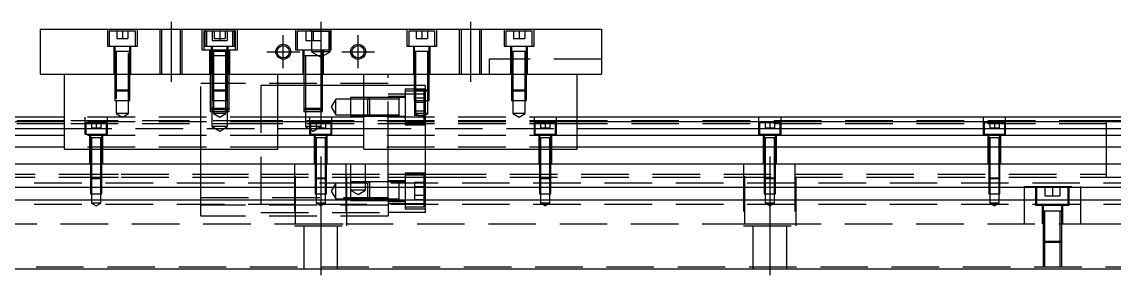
# Model space of a CAD drawing. Extents: x -14 to 729, y -279 to 102.
# Drawn here: x 180.1 to 472, y -235.3 to -167.3 of the extents above; entities that cross this region are included whole.
import ezdxf

# ---------------------------------------------------------------- set-up
doc = ezdxf.new("R2010")
doc.units = 0
doc.linetypes.add('CENTER', pattern=[50.8, 31.75, -6.35, 6.35, -6.35])
doc.linetypes.add('DASHED', pattern=[19.05, 12.7, -6.35])
doc.layers.get('0').update_dxf_attribs({"linetype": 'CONTINUOUS'})
doc.layers.add('CENTER', color=1, linetype='CENTER')

msp = doc.modelspace()

# ---------------------------------------------------------------- linework, layer by layer
at = {"color": 7, "linetype": 'CONTINUOUS'}
for p, q in [((185, -169.26), (335, -169.26)), ((185, -169.26), (185, -181.26)), ((335, -169.26), (335, -181.26)), ((231, -176.36), (230.499994, -176.36)), ((231.35, -176.36), (231, -176.36)), ((235, -176.36), (234.65, -176.36)), ((235.500006, -176.36), (235, -176.36)), ((185, -181.26), (335, -181.26)), ((191.5, -201.26), (191.5, -181.26)), ((248.5, -201.26), (248.5, -181.26)), ((271.5, -201.26), (271.5, -181.26)), ((328.5, -201.26), (328.5, -181.26)), ((281, -192.510006), (281, -192.11)), ((191.5, -192.76), (0, -192.76)), ((191.5, -194.012272), (0, -194.012272)), ((271.5, -192.76), (248.5, -192.76)), ((271.5, -194.012272), (248.5, -194.012272)), ((520, -192.76), (328.5, -192.76)), ((520, -194.012272), (328.5, -194.012272)), ((0, -195.78668), (191.5, -195.78668)), ((191.5, -197.683076), (0, -197.683076)), ((248.5, -195.78668), (271.5, -195.78668)), ((271.5, -197.683076), (248.5, -197.683076)), ((328.5, -195.78668), (520, -195.78668)), ((520, -197.683076), (328.5, -197.683076)), ((191.5, -200.737372), (0, -200.737372)), ((191.5, -201.26), (248.5, -201.26)), ((271.5, -200.737372), (248.5, -200.737372)), ((271.5, -201.26), (328.5, -201.26)), ((520, -200.737372), (328.5, -200.737372)), ((0, -205.26), (520, -205.26)), ((520, -211.56), (0, -211.56)), ((520, -214.96), (0, -214.96)), ((281, -214.96), (281, -214.61)), ((281, -215.010006), (281, -214.96)), ((0, -233.26), (520, -233.26))]:
    msp.add_line(p, q, dxfattribs=at)
at = {"color": 3, "linetype": 'DASHED'}
for p, q in [((203, -169.26), (203, -173.76)), ((211, -173.76), (211, -169.26)), ((217.000006, -169.26), (217.000006, -181.26)), ((217.5, -169.26), (217.5, -181.26)), ((222.5, -181.26), (222.5, -169.26)), ((222.999994, -181.26), (222.999994, -169.26)), ((228.25, -169.26), (228.25, -174.76)), ((229, -169.26), (229, -173.76)), ((237, -173.76), (237, -169.26)), ((237.75, -174.76), (237.75, -169.26)), ((253.25, -169.26), (253.25, -174.76)), ((257.5, -169.76), (257, -169.26)), ((262.5, -169.76), (263, -169.26)), ((262.75, -174.76), (262.75, -169.26)), ((283, -169.26), (283, -173.76)), ((291, -173.76), (291, -169.26)), ((297.000006, -169.26), (297.000006, -181.26)), ((297.5, -169.26), (297.5, -181.26)), ((302.5, -181.26), (302.5, -169.26)), ((302.999994, -181.26), (302.999994, -169.26)), ((309, -169.26), (309, -173.76)), ((317, -173.76), (317, -169.26)), ((210.5, -169.76), (203.5, -169.76)), ((203.5, -169.76), (203.5, -173.76)), ((205.5, -169.76), (205.5, -171.76)), ((205.5, -171.76), (207, -171.76)), ((207, -169.76), (207, -171.76)), ((207, -171.76), (208.5, -171.76)), ((208.5, -169.76), (208.5, -171.76)), ((210.5, -173.76), (210.5, -169.76)), ((229.5, -169.76), (228.75, -169.76)), ((228.75, -169.76), (228.75, -174.76)), ((236.5, -169.76), (229.5, -169.76)), ((229.5, -169.76), (229.5, -173.76)), ((231, -169.76), (231, -172.26)), ((231.5, -169.76), (231.5, -171.76)), ((231.5, -171.76), (233, -171.76)), ((233, -169.76), (233, -171.76)), ((233, -171.76), (234.5, -171.76)), ((233, -171.76), (233, -172.26)), ((234.5, -169.76), (234.5, -171.76)), ((235, -169.76), (235, -172.26)), ((237.25, -169.76), (236.5, -169.76)), ((236.5, -173.76), (236.5, -169.76)), ((237.25, -174.76), (237.25, -169.76)), ((262.25, -169.76), (253.75, -169.76)), ((253.75, -169.76), (253.75, -174.76)), ((256, -169.76), (256, -172.26)), ((257.5, -169.76), (257.5, -175.26)), ((257.5, -169.76), (262.5, -169.76)), ((258, -169.76), (258, -172.26)), ((260, -169.76), (260, -172.26)), ((262.25, -174.76), (262.25, -169.76)), ((262.5, -175.26), (262.5, -169.76)), ((290.5, -169.76), (283.5, -169.76)), ((283.5, -169.76), (283.5, -173.76)), ((285.5, -169.76), (285.5, -171.76)), ((285.5, -171.76), (287, -171.76)), ((287, -169.76), (287, -171.76)), ((287, -171.76), (288.5, -171.76)), ((288.5, -169.76), (288.5, -171.76)), ((290.5, -173.76), (290.5, -169.76)), ((316.5, -169.76), (309.5, -169.76)), ((309.5, -169.76), (309.5, -173.76)), ((311.5, -169.76), (311.5, -171.76)), ((311.5, -171.76), (313, -171.76)), ((313, -169.76), (313, -171.76)), ((313, -171.76), (314.5, -171.76)), ((314.5, -169.76), (314.5, -171.76)), ((316.5, -173.76), (316.5, -169.76)), ((203, -173.76), (211, -173.76)), ((204.75, -173.76), (204.75, -181.26)), ((205, -173.76), (205, -175.16)), ((209, -175.16), (209, -173.76)), ((209.25, -181.26), (209.25, -173.76)), ((228.25, -174.76), (237.75, -174.76)), ((229, -173.76), (237, -173.76)), ((230.25, -174.76), (230.25, -181.26)), ((230.5, -174.76), (230.5, -176.36)), ((230.75, -173.76), (230.75, -181.26)), ((231, -172.26), (233, -172.26)), ((231, -173.76), (231, -175.16)), ((233, -172.26), (235, -172.26)), ((235, -175.16), (235, -173.76)), ((235.25, -181.26), (235.25, -173.76)), ((235.5, -176.36), (235.5, -174.76)), ((235.75, -181.26), (235.75, -174.76)), ((253.25, -174.76), (262.75, -174.76)), ((255.25, -174.76), (255.25, -181.26)), ((255.5, -174.76), (255.5, -176.36)), ((256, -172.26), (258, -172.26)), ((258, -172.26), (260, -172.26)), ((260.5, -176.36), (260.5, -174.76)), ((260.75, -181.26), (260.75, -174.76)), ((283, -173.76), (291, -173.76)), ((284.75, -173.76), (284.75, -181.26)), ((285, -173.76), (285, -175.16)), ((289, -175.16), (289, -173.76)), ((289.25, -181.26), (289.25, -173.76)), ((309, -173.76), (317, -173.76)), ((310.75, -173.76), (310.75, -181.26)), ((311, -173.76), (311, -175.16)), ((315, -175.16), (315, -173.76)), ((315.25, -181.26), (315.25, -173.76)), ((205, -175.155), (205, -175.16)), ((205, -175.16), (205.216462, -175.16)), ((205.216708, -175.16), (205, -175.16)), ((205, -175.16), (205, -181.26)), ((205, -175.16), (205, -175.165)), ((208.783332, -175.16), (205.216708, -175.16)), ((205.35, -175.16), (205.35, -188.26)), ((208.65, -188.26), (208.65, -175.16)), ((209, -175.16), (208.783332, -175.16)), ((208.783538, -175.16), (209, -175.16)), ((209, -175.16), (209, -175.155)), ((209, -181.26), (209, -175.16)), ((209, -175.165), (209, -175.16)), ((230.5, -176.355), (230.5, -176.36)), ((230.757468, -176.36), (230.5, -176.36)), ((230.5, -176.36), (230.5, -181.26)), ((230.5, -176.36), (230.5, -176.365)), ((230.999654, -176.36), (230.757468, -176.36)), ((230.9, -176.36), (230.9, -181.26)), ((231.349616, -176.36), (230.999654, -176.36)), ((231, -175.155), (231, -175.16)), ((231, -175.16), (231.216462, -175.16)), ((231.216708, -175.16), (231, -175.16)), ((231, -175.16), (231, -175.165)), ((231, -175.16), (231, -181.26)), ((234.783332, -175.16), (231.216708, -175.16)), ((234.650424, -176.36), (231.349616, -176.36)), ((231.35, -175.16), (231.35, -181.26)), ((234.65, -181.26), (234.65, -175.16)), ((235.000386, -176.36), (234.650424, -176.36)), ((235, -175.16), (234.783332, -175.16)), ((234.783538, -175.16), (235, -175.16)), ((235, -175.16), (235, -175.155)), ((235, -175.165), (235, -175.16)), ((235, -181.26), (235, -175.16)), ((235.242552, -176.36), (235.000386, -176.36)), ((235.1, -181.26), (235.1, -176.36)), ((235.5, -176.36), (235.242552, -176.36)), ((235.5, -176.36), (235.5, -176.355)), ((235.5, -181.26), (235.5, -176.36)), ((235.5, -176.365), (235.5, -176.36)), ((255.5, -176.355), (255.5, -176.36)), ((255.757468, -176.36), (255.5, -176.36)), ((255.5, -176.36), (255.5, -181.26)), ((255.5, -176.36), (255.5, -176.365)), ((260.242552, -176.36), (255.757468, -176.36)), ((255.9, -176.36), (255.9, -181.26)), ((262.5, -175.26), (257.5, -175.26)), ((257.5, -175.26), (260, -176.703376)), ((260, -176.703376), (262.5, -175.26)), ((260.1, -181.26), (260.1, -176.36)), ((260.5, -176.36), (260.242552, -176.36)), ((260.5, -176.36), (260.5, -176.355)), ((260.5, -181.26), (260.5, -176.36)), ((260.5, -176.365), (260.5, -176.36)), ((285, -175.155), (285, -175.16)), ((285, -175.16), (285.216462, -175.16)), ((285.216708, -175.16), (285, -175.16)), ((285, -175.16), (285, -181.26)), ((285, -175.16), (285, -175.165)), ((288.783332, -175.16), (285.216708, -175.16)), ((285.35, -175.16), (285.35, -181.26)), ((288.65, -181.26), (288.65, -175.16)), ((289, -175.16), (288.783332, -175.16)), ((288.783538, -175.16), (289, -175.16)), ((289, -175.16), (289, -175.155)), ((289, -181.26), (289, -175.16)), ((289, -175.165), (289, -175.16)), ((315, -177.26), (305, -177.26)), ((305, -177.26), (305, -181.26)), ((311, -175.155), (311, -175.16)), ((311, -175.16), (311.216462, -175.16)), ((311.216708, -175.16), (311, -175.16)), ((311, -175.16), (311, -181.26)), ((311, -175.16), (311, -175.165)), ((314.783332, -175.16), (311.216708, -175.16)), ((311.35, -175.16), (311.35, -181.26)), ((314.65, -181.26), (314.65, -175.16)), ((315, -175.16), (314.783332, -175.16)), ((314.783538, -175.16), (315, -175.16)), ((315, -175.16), (315, -175.155)), ((315, -181.26), (315, -175.16)), ((315, -175.165), (315, -175.16)), ((335, -177.26), (315, -177.26)), ((205, -181.26), (205, -185.41)), ((205.000006, -181.26), (205.000006, -185.410006)), ((208.999994, -185.410006), (208.999994, -181.26)), ((209, -185.41), (209, -181.26)), ((228, -197.26), (228, -181.26)), ((278, -183.76), (228, -183.76)), ((230.5, -181.26), (230.5, -190.36)), ((230.500006, -181.26), (230.500002, -190.36)), ((230.9, -181.26), (230.9, -190.76)), ((231, -181.26), (231, -185.41)), ((231.000006, -181.26), (231.000002, -185.41)), ((231.35, -181.26), (231.35, -185.76)), ((234.65, -185.76), (234.65, -181.26)), ((234.999998, -185.41), (234.999994, -181.26)), ((235, -185.41), (235, -181.26)), ((235.1, -190.76), (235.1, -181.26)), ((235.499998, -190.36), (235.499994, -181.26)), ((235.5, -190.36), (235.5, -181.26)), ((255.5, -181.26), (255.5, -190.36)), ((255.500006, -181.26), (255.500002, -190.36)), ((255.9, -181.26), (255.9, -190.76)), ((260.1, -190.76), (260.1, -181.26)), ((260.499998, -190.36), (260.499994, -181.26)), ((260.5, -190.36), (260.5, -181.26)), ((278, -201.26), (278, -181.26)), ((285, -181.26), (285, -185.41)), ((285.000006, -181.26), (285.000002, -185.41)), ((285.35, -181.26), (285.35, -185.76)), ((288.65, -185.76), (288.65, -181.26)), ((288.999998, -185.41), (288.999994, -181.26)), ((289, -185.41), (289, -181.26)), ((311, -181.26), (311, -185.41)), ((311.000006, -181.26), (311.000002, -185.41)), ((311.35, -181.26), (311.35, -185.76)), ((314.65, -185.76), (314.65, -181.26)), ((314.999998, -185.41), (314.999994, -181.26)), ((315, -185.41), (315, -181.26)), ((205, -185.41), (209, -185.41)), ((205, -185.41), (205.35, -185.76)), ((205.000006, -185.410006), (205.000006, -188.26)), ((208.65, -185.76), (205.35, -185.76)), ((208.65, -185.76), (209, -185.41)), ((208.999994, -188.26), (208.999994, -185.410006)), ((231, -185.41), (235, -185.41)), ((231, -185.41), (231.35, -185.76)), ((231.000002, -185.41), (231.000006, -188.26)), ((234.65, -185.76), (231.35, -185.76)), ((231.35, -185.76), (231.35, -188.26)), ((234.65, -185.76), (235, -185.41)), ((234.65, -188.26), (234.65, -185.76)), ((234.999994, -188.26), (234.999998, -185.41)), ((244, -184.26), (244, -218.26)), ((248.5, -184.26), (244, -184.26)), ((255.5, -184.26), (248.5, -184.26)), ((255.9, -184.26), (255.5, -184.26)), ((260.1, -184.26), (255.9, -184.26)), ((260.5, -184.26), (260.1, -184.26)), ((271.5, -184.26), (260.5, -184.26)), ((278, -184.26), (271.5, -184.26)), ((285, -184.26), (278, -184.26)), ((285.000006, -186.563062), (278, -186.563062)), ((282.6, -185.26), (282.6, -194.76)), ((288, -185.26), (282.6, -185.26)), ((285.000006, -185.76), (282.6, -185.76)), ((285.35, -184.26), (285, -184.26)), ((285, -185.41), (289, -185.41)), ((285, -185.41), (285.35, -185.76)), ((285.000002, -185.41), (285.000006, -188.26)), ((285.35, -185.76), (285.000006, -185.76)), ((288, -186.563062), (285.000006, -186.563062)), ((288, -184.26), (285.35, -184.26)), ((288.65, -185.76), (285.35, -185.76)), ((285.35, -185.76), (285.35, -188.26)), ((287.6, -194.26), (287.6, -185.76)), ((288, -185.76), (288, -184.26)), ((288, -186.563062), (288, -185.76)), ((288, -197.26), (288, -186.563062)), ((288.65, -185.76), (289, -185.41)), ((288.65, -188.26), (288.65, -185.76)), ((288.999994, -188.26), (288.999998, -185.41)), ((311, -185.41), (315, -185.41)), ((311, -185.41), (311.35, -185.76)), ((311.000002, -185.41), (311.000006, -188.26)), ((314.65, -185.76), (311.35, -185.76)), ((311.35, -185.76), (311.35, -188.26)), ((314.65, -185.76), (315, -185.41)), ((314.65, -188.26), (314.65, -185.76)), ((314.999994, -188.26), (314.999998, -185.41)), ((205.000006, -188.26), (208.999994, -188.26)), ((205.35, -188.26), (205.35, -191.76)), ((208.65, -191.76), (208.65, -188.26)), ((231.000006, -188.26), (234.999994, -188.26)), ((231.35, -188.26), (231.35, -191.76)), ((234.65, -191.76), (234.65, -188.26)), ((264, -187.91), (262.787564, -190.01)), ((264, -192.11), (264, -187.91)), ((268, -187.91), (264, -187.91)), ((268, -187.510006), (268, -192.509994)), ((271.5, -187.510006), (268, -187.510006)), ((272.6, -187.91), (268, -187.91)), ((272.999994, -187.510006), (271.5, -187.510006)), ((273, -187.51), (272.6, -187.91)), ((272.6, -192.11), (272.6, -187.91)), ((278, -187.91), (272.6, -187.91)), ((278, -187.510006), (272.999994, -187.510006)), ((273, -187.51), (273, -192.51)), ((278, -187.51), (273, -187.51)), ((282.6, -187.26), (278, -187.26)), ((281.005, -187.51), (278, -187.51)), ((281, -187.91), (278, -187.91)), ((282.6, -187.51), (280.995, -187.51)), ((281, -187.51), (281, -187.767448)), ((281, -187.767468), (281, -187.51)), ((281, -187.51), (281, -187.767448)), ((281, -187.767468), (281, -187.51)), ((281, -189.859954), (281, -187.767468)), ((285.000006, -188.26), (288.999994, -188.26)), ((285.1, -187.700598), (285.1, -188.8553)), ((287.6, -187.700598), (285.1, -187.700598)), ((285.1, -188.8553), (285.1, -191.1647)), ((287.6, -188.8553), (285.1, -188.8553)), ((285.35, -188.26), (285.35, -191.76)), ((288.65, -191.76), (288.65, -188.26)), ((311.000006, -188.26), (314.999994, -188.26)), ((311.35, -188.26), (311.35, -191.76)), ((314.65, -191.76), (314.65, -188.26)), ((208.65, -191.76), (205.35, -191.76)), ((205.35, -191.76), (207, -192.712628)), ((207, -192.712628), (208.65, -191.76)), ((230.5, -190.36), (235.5, -190.36)), ((230.5, -190.36), (230.9, -190.76)), ((230.500002, -190.36), (230.500006, -191.26)), ((230.500006, -191.26), (235.499994, -191.26)), ((235.1, -190.76), (230.9, -190.76)), ((230.9, -190.76), (230.9, -191.26)), ((230.9, -191.26), (230.9, -195.26)), ((234.65, -191.76), (231.35, -191.76)), ((231.35, -191.76), (233, -192.712628)), ((233, -192.712628), (234.65, -191.76)), ((235.1, -190.76), (235.5, -190.36)), ((235.1, -191.26), (235.1, -190.76)), ((235.1, -195.26), (235.1, -191.26)), ((235.499994, -191.26), (235.499998, -190.36)), ((255.5, -190.36), (260.5, -190.36)), ((255.5, -190.36), (255.9, -190.76)), ((255.500002, -190.36), (255.500006, -191.26)), ((255.500006, -191.26), (260.499994, -191.26)), ((260.1, -190.76), (255.9, -190.76)), ((255.9, -190.76), (255.9, -191.26)), ((255.9, -191.26), (255.9, -195.26)), ((260.1, -190.76), (260.5, -190.36)), ((260.1, -191.26), (260.1, -190.76)), ((260.1, -195.26), (260.1, -191.26)), ((260.499994, -191.26), (260.499998, -190.36)), ((262.787564, -190.01), (264, -192.11)), ((264, -192.11), (268, -192.11)), ((268, -192.11), (272.6, -192.11)), ((268, -192.509994), (273, -192.509994)), ((272.6, -192.11), (273, -192.51)), ((272.6, -192.11), (278, -192.11)), ((273, -192.509994), (278, -192.509994)), ((273, -192.51), (278, -192.509998)), ((278, -192.11), (281, -192.11)), ((278, -192.509998), (281.005, -192.51)), ((280.995, -192.51), (282.6, -192.51)), ((281, -192.252552), (281, -189.859954)), ((281, -192.51), (281, -192.252552)), ((287.6, -191.1647), (285.1, -191.1647)), ((285.1, -191.1647), (285.1, -192.319402)), ((287.6, -192.319402), (285.1, -192.319402)), ((288.65, -191.76), (285.35, -191.76)), ((285.35, -191.76), (287, -192.712628)), ((287, -192.712628), (288.65, -191.76)), ((314.65, -191.76), (311.35, -191.76)), ((311.35, -191.76), (313, -192.712628)), ((313, -192.712628), (314.65, -191.76)), ((191.5, -193.76), (40.5, -193.76)), ((191.5, -194.51), (40.5, -194.51)), ((248.5, -192.76), (191.5, -192.76)), ((244, -193.76), (191.5, -193.76)), ((248.5, -194.012272), (191.5, -194.012272)), ((244, -194.51), (191.5, -194.51)), ((197, -192.76), (197, -197.26)), ((202.75, -194.26), (197.25, -194.26)), ((197.25, -194.26), (197.25, -197.26)), ((198.75, -194.26), (198.75, -195.56)), ((200, -194.26), (200, -195.56)), ((201.25, -194.26), (201.25, -195.56)), ((202.75, -197.26), (202.75, -194.26)), ((203, -197.26), (203, -192.76)), ((235.1, -195.26), (230.9, -195.26)), ((230.9, -195.26), (233, -196.472436)), ((233, -196.472436), (235.1, -195.26)), ((288, -193.76), (244, -193.76)), ((288, -194.51), (244, -194.51)), ((260.1, -195.26), (255.9, -195.26)), ((255.9, -195.26), (258, -196.472436)), ((257, -192.76), (257, -197.26)), ((262.75, -194.26), (257.25, -194.26)), ((257.25, -194.26), (257.25, -197.26)), ((258, -196.472436), (260.1, -195.26)), ((258.75, -194.26), (258.75, -195.56)), ((260, -194.26), (260, -195.56)), ((261.25, -194.26), (261.25, -195.56)), ((262.75, -197.26), (262.75, -194.26)), ((263, -197.26), (263, -192.76)), ((328.5, -192.76), (271.5, -192.76)), ((328.5, -194.012272), (271.5, -194.012272)), ((282.6, -194.26), (287.6, -194.26)), ((282.6, -194.76), (288, -194.76)), ((328.5, -193.76), (288, -193.76)), ((328.5, -194.51), (288, -194.51)), ((317, -192.76), (317, -197.26)), ((322.75, -194.26), (317.25, -194.26)), ((317.25, -194.26), (317.25, -197.26)), ((318.75, -194.26), (318.75, -195.56)), ((320, -194.26), (320, -195.56)), ((321.25, -194.26), (321.25, -195.56)), ((322.75, -197.26), (322.75, -194.26)), ((323, -197.26), (323, -192.76)), ((470, -193.76), (328.5, -193.76)), ((470, -194.51), (328.5, -194.51)), ((377, -192.76), (377, -197.26)), ((382.75, -194.26), (377.25, -194.26)), ((377.25, -194.26), (377.25, -197.26)), ((378.75, -194.26), (378.75, -195.56)), ((380, -194.26), (380, -195.56)), ((381.25, -194.26), (381.25, -195.56)), ((382.75, -197.26), (382.75, -194.26)), ((383, -197.26), (383, -192.76)), ((437, -192.76), (437, -197.26)), ((442.75, -194.26), (437.25, -194.26)), ((437.25, -194.26), (437.25, -197.26)), ((438.75, -194.26), (438.75, -195.56)), ((440, -194.26), (440, -195.56)), ((441.25, -194.26), (441.25, -195.56)), ((442.75, -197.26), (442.75, -194.26)), ((443, -197.26), (443, -192.76)), ((470, -193.76), (469.995, -193.76)), ((470, -193.760668), (470, -193.76)), ((475, -193.76), (470, -193.76)), ((470.005, -193.76), (470, -193.76)), ((470, -194.308872), (470, -193.760668)), ((470, -201.05995), (470, -194.308872)), ((191.5, -195.78668), (248.5, -195.78668)), ((248.5, -197.683076), (191.5, -197.683076)), ((197, -197.26), (203, -197.26)), ((198.25, -197.26), (198.25, -205.26)), ((199.998804, -198.26), (198.499994, -198.26)), ((201.500006, -198.26), (198.499994, -198.26)), ((198.5, -197.26), (198.5, -198.26)), ((198.5, -198.255), (198.5, -198.26)), ((198.624678, -198.26), (198.5, -198.26)), ((198.5, -198.26), (198.5, -198.265)), ((198.5, -198.26), (198.5, -205.26)), ((199.998804, -198.26), (198.624678, -198.26)), ((198.75, -195.56), (200, -195.56)), ((198.75, -198.26), (198.75, -205.26)), ((201.500006, -198.26), (199.998804, -198.26)), ((201.37533, -198.26), (199.998804, -198.26)), ((200, -195.56), (201.25, -195.56)), ((201.25, -205.26), (201.25, -198.26)), ((201.5, -198.26), (201.37533, -198.26)), ((201.5, -198.26), (201.5, -197.26)), ((201.5, -198.26), (201.5, -198.255)), ((201.5, -198.265), (201.5, -198.26)), ((201.5, -205.26), (201.5, -198.26)), ((201.75, -205.26), (201.75, -197.26)), ((228, -201.26), (228, -197.26)), ((257, -197.26), (263, -197.26)), ((258.25, -197.26), (258.25, -205.26)), ((259.998804, -198.26), (258.499994, -198.26)), ((261.500006, -198.26), (258.499994, -198.26)), ((258.5, -197.26), (258.5, -198.26)), ((258.5, -198.255), (258.5, -198.26)), ((258.624678, -198.26), (258.5, -198.26)), ((258.5, -198.26), (258.5, -198.265)), ((258.5, -198.26), (258.5, -205.26)), ((259.998804, -198.26), (258.624678, -198.26)), ((258.75, -195.56), (260, -195.56)), ((258.75, -198.26), (258.75, -205.26)), ((261.500006, -198.26), (259.998804, -198.26)), ((261.37533, -198.26), (259.998804, -198.26)), ((260, -195.56), (261.25, -195.56)), ((261.25, -205.26), (261.25, -198.26)), ((261.5, -198.26), (261.37533, -198.26)), ((261.5, -198.26), (261.5, -197.26)), ((261.5, -198.26), (261.5, -198.255)), ((261.5, -198.265), (261.5, -198.26)), ((261.5, -205.26), (261.5, -198.26)), ((261.75, -205.26), (261.75, -197.26)), ((271.5, -195.78668), (328.5, -195.78668)), ((328.5, -197.683076), (271.5, -197.683076)), ((288, -201.26), (288, -197.26)), ((317, -197.26), (323, -197.26)), ((318.25, -197.26), (318.25, -205.26)), ((319.998804, -198.26), (318.499994, -198.26)), ((321.500006, -198.26), (318.499994, -198.26)), ((318.5, -197.26), (318.5, -198.26)), ((318.5, -198.255), (318.5, -198.26)), ((318.624678, -198.26), (318.5, -198.26)), ((318.5, -198.26), (318.5, -198.265)), ((318.5, -198.26), (318.5, -205.26)), ((319.998804, -198.26), (318.624678, -198.26)), ((318.75, -195.56), (320, -195.56)), ((318.75, -198.26), (318.75, -205.26)), ((321.500006, -198.26), (319.998804, -198.26)), ((321.37533, -198.26), (319.998804, -198.26)), ((320, -195.56), (321.25, -195.56)), ((321.25, -205.26), (321.25, -198.26)), ((321.5, -198.26), (321.37533, -198.26)), ((321.5, -198.26), (321.5, -197.26)), ((321.5, -198.26), (321.5, -198.255)), ((321.5, -198.265), (321.5, -198.26)), ((321.5, -205.26), (321.5, -198.26)), ((321.75, -205.26), (321.75, -197.26)), ((377, -197.26), (383, -197.26)), ((378.25, -197.26), (378.25, -205.26)), ((379.998804, -198.26), (378.499994, -198.26)), ((381.500006, -198.26), (378.499994, -198.26)), ((378.5, -197.26), (378.5, -198.26)), ((378.5, -198.255), (378.5, -198.26)), ((378.624678, -198.26), (378.5, -198.26)), ((378.5, -198.26), (378.5, -198.265)), ((378.5, -198.26), (378.5, -205.26)), ((379.998804, -198.26), (378.624678, -198.26)), ((378.75, -195.56), (380, -195.56)), ((378.75, -198.26), (378.75, -205.26)), ((381.500006, -198.26), (379.998804, -198.26)), ((381.37533, -198.26), (379.998804, -198.26)), ((380, -195.56), (381.25, -195.56)), ((381.25, -205.26), (381.25, -198.26)), ((381.5, -198.26), (381.37533, -198.26)), ((381.5, -198.26), (381.5, -197.26)), ((381.5, -198.26), (381.5, -198.255)), ((381.5, -198.265), (381.5, -198.26)), ((381.5, -205.26), (381.5, -198.26)), ((381.75, -205.26), (381.75, -197.26)), ((437, -197.26), (443, -197.26)), ((438.25, -197.26), (438.25, -205.26)), ((439.998804, -198.26), (438.499994, -198.26)), ((441.500006, -198.26), (438.499994, -198.26)), ((438.5, -197.26), (438.5, -198.26)), ((438.5, -198.255), (438.5, -198.26)), ((438.624678, -198.26), (438.5, -198.26)), ((438.5, -198.26), (438.5, -198.265)), ((438.5, -198.26), (438.5, -205.26)), ((439.998804, -198.26), (438.624678, -198.26)), ((438.75, -195.56), (440, -195.56)), ((438.75, -198.26), (438.75, -205.26)), ((441.500006, -198.26), (439.998804, -198.26)), ((441.37533, -198.26), (439.998804, -198.26)), ((440, -195.56), (441.25, -195.56)), ((441.25, -205.26), (441.25, -198.26)), ((441.5, -198.26), (441.37533, -198.26)), ((441.5, -198.26), (441.5, -197.26)), ((441.5, -198.26), (441.5, -198.255)), ((441.5, -198.265), (441.5, -198.26)), ((441.5, -205.26), (441.5, -198.26)), ((441.75, -205.26), (441.75, -197.26)), ((248.5, -200.737372), (191.5, -200.737372)), ((228, -205.26), (228, -201.26)), ((328.5, -200.737372), (271.5, -200.737372)), ((278, -205.26), (278, -201.26)), ((288, -205.26), (288, -201.26)), ((470, -201.460038), (470, -201.05995)), ((470, -205.26023), (470, -201.460038)), ((198.5, -205.26), (198.5, -209.01)), ((198.500006, -205.26), (198.500002, -209.01)), ((198.75, -205.26), (198.75, -209.26)), ((201.25, -209.26), (201.25, -205.26)), ((201.499998, -209.01), (201.499994, -205.26)), ((201.5, -209.01), (201.5, -205.26)), ((228, -211.56), (228, -205.26)), ((253, -205.26), (253, -221.76)), ((253.291796, -221.26), (253.291796, -205.26)), ((258.5, -205.26), (258.5, -209.01)), ((258.500006, -205.26), (258.500002, -209.01)), ((258.75, -205.26), (258.75, -209.26)), ((261.25, -209.26), (261.25, -205.26)), ((261.499998, -209.01), (261.499994, -205.26)), ((261.5, -209.01), (261.5, -205.26)), ((266.708204, -205.26), (266.708204, -221.26)), ((267, -221.76), (267, -205.26)), ((268, -205.26), (268, -212.26)), ((272, -212.26), (272, -205.26)), ((278, -211.56), (278, -205.26)), ((288, -211.56), (288, -205.26)), ((318.5, -205.26), (318.5, -209.01)), ((318.500006, -205.26), (318.500002, -209.01)), ((318.75, -205.26), (318.75, -209.26)), ((321.25, -209.26), (321.25, -205.26)), ((321.499998, -209.01), (321.499994, -205.26)), ((321.5, -209.01), (321.5, -205.26)), ((373, -205.26), (373, -221.76)), ((373.291796, -221.26), (373.291796, -205.26)), ((378.5, -205.26), (378.5, -209.01)), ((378.500006, -205.26), (378.500002, -209.01)), ((378.75, -205.26), (378.75, -209.26)), ((381.25, -209.26), (381.25, -205.26)), ((381.499998, -209.01), (381.499994, -205.26)), ((381.5, -209.01), (381.5, -205.26)), ((386.708204, -205.26), (386.708204, -221.26)), ((387, -221.76), (387, -205.26)), ((438.5, -205.26), (438.5, -209.01)), ((438.500006, -205.26), (438.500002, -209.01)), ((438.75, -205.26), (438.75, -209.26)), ((441.25, -209.26), (441.25, -205.26)), ((441.499998, -209.01), (441.499994, -205.26)), ((441.5, -209.01), (441.5, -205.26)), ((470, -208.211128), (470, -205.26023)), ((56.708204, -208.01), (193.291796, -208.01)), ((56.708204, -208.76), (193.291796, -208.76)), ((193.291796, -208.01), (206.708204, -208.01)), ((193.291796, -208.76), (206.708204, -208.76)), ((198.5, -209.01), (201.5, -209.01)), ((198.5, -209.01), (198.75, -209.26)), ((198.500002, -209.01), (198.500006, -211.56)), ((201.25, -209.26), (198.75, -209.26)), ((198.75, -209.26), (198.75, -213.26)), ((201.25, -209.26), (201.5, -209.01)), ((201.25, -213.26), (201.25, -209.26)), ((201.499994, -211.56), (201.499998, -209.01)), ((206.708204, -208.01), (228, -208.01)), ((206.708204, -208.76), (228, -208.76)), ((228, -208.01), (244, -208.01)), ((228, -208.76), (244, -208.76)), ((244, -208.01), (278, -208.01)), ((244, -208.759994), (278, -208.759994)), ((244, -208.76), (278, -208.76)), ((258.5, -209.01), (261.5, -209.01)), ((258.5, -209.01), (258.75, -209.26)), ((258.500002, -209.01), (258.500006, -211.56)), ((261.25, -209.26), (258.75, -209.26)), ((258.75, -209.26), (258.75, -213.26)), ((261.25, -209.26), (261.5, -209.01)), ((261.25, -213.26), (261.25, -209.26)), ((261.499994, -211.56), (261.499998, -209.01)), ((268, -210.010006), (268, -215.009994)), ((273, -210.010006), (268, -210.010006)), ((273, -210.01), (272.6, -210.41)), ((273, -210.01), (273, -215.01)), ((278, -210.01), (273, -210.01)), ((278, -210.010006), (273, -210.010006)), ((278, -208.01), (288, -208.01)), ((278, -208.759994), (282.6, -208.759994)), ((278, -208.76), (282.6, -208.76)), ((282.6, -209.76), (278, -209.76)), ((281.005, -210.01), (278, -210.01)), ((282.6, -210.01), (280.995, -210.01)), ((281, -210.01), (281, -210.267448)), ((281, -210.267468), (281, -210.01)), ((281, -210.01), (281, -210.267448)), ((281, -210.267468), (281, -210.01)), ((282.6, -207.76), (282.6, -217.26)), ((288, -207.76), (282.6, -207.76)), ((287.6, -208.26), (282.6, -208.26)), ((282.6, -208.759994), (287.6, -208.759994)), ((282.6, -208.76), (287.6, -208.76)), ((287.6, -211.56), (287.6, -208.26)), ((287.6, -208.759994), (288, -208.759994)), ((287.6, -208.76), (288, -208.76)), ((288, -208.01), (288.5, -208.01)), ((288, -208.76), (288.5, -208.76)), ((288.5, -208.01), (288.75, -208.01)), ((288.5, -208.76), (288.75, -208.76)), ((288.75, -208.01), (291.25, -208.01)), ((288.75, -208.76), (291.25, -208.76)), ((291.25, -208.01), (291.5, -208.01)), ((291.25, -208.76), (291.5, -208.76)), ((291.5, -208.01), (463.291796, -208.01)), ((291.5, -208.76), (463.291796, -208.76)), ((318.5, -209.01), (321.5, -209.01)), ((318.5, -209.01), (318.75, -209.26)), ((318.500002, -209.01), (318.500006, -211.56)), ((321.25, -209.26), (318.75, -209.26)), ((318.75, -209.26), (318.75, -213.26)), ((321.25, -209.26), (321.5, -209.01)), ((321.25, -213.26), (321.25, -209.26)), ((321.499994, -211.56), (321.499998, -209.01)), ((378.5, -209.01), (381.5, -209.01)), ((378.5, -209.01), (378.75, -209.26)), ((378.500002, -209.01), (378.500006, -211.56)), ((381.25, -209.26), (378.75, -209.26)), ((378.75, -209.26), (378.75, -213.26)), ((381.25, -209.26), (381.5, -209.01)), ((381.25, -213.26), (381.25, -209.26)), ((381.499994, -211.56), (381.499998, -209.01)), ((438.5, -209.01), (441.5, -209.01)), ((438.5, -209.01), (438.75, -209.26)), ((438.500002, -209.01), (438.500006, -211.56)), ((441.25, -209.26), (438.75, -209.26)), ((438.75, -209.26), (438.75, -213.26)), ((441.25, -209.26), (441.5, -209.01)), ((441.25, -213.26), (441.25, -209.26)), ((441.499994, -211.56), (441.499998, -209.01)), ((463.291796, -208.01), (470, -208.01)), ((463.291796, -208.76), (470, -208.76)), ((469.995, -208.76), (470, -208.76)), ((470, -208.76), (470, -208.211128)), ((470, -208.76), (475, -208.76)), ((470, -208.76), (470.005, -208.76)), ((520, -210.41), (0, -210.41)), ((198.500006, -211.56), (198.500006, -213.26)), ((201.499994, -213.26), (201.499994, -211.56)), ((228, -214.26), (228, -211.56)), ((258.500006, -211.56), (258.500006, -213.26)), ((261.499994, -213.26), (261.499994, -211.56)), ((264, -210.41), (262.787564, -212.51)), ((262.787564, -212.51), (264, -214.61)), ((264, -214.61), (264, -210.41)), ((272, -212.26), (268, -212.26)), ((268, -212.26), (270, -213.4147)), ((270, -213.4147), (272, -212.26)), ((272.6, -214.61), (272.6, -210.41)), ((278, -214.26), (278, -211.56)), ((281, -211.55994), (281, -210.267468)), ((281, -212.359954), (281, -211.55994)), ((281, -214.752552), (281, -212.359954)), ((285.1, -210.200598), (285.1, -211.3553)), ((287.6, -210.200598), (285.1, -210.200598)), ((287.6, -211.3553), (285.1, -211.3553)), ((285.1, -211.3553), (285.1, -213.6647)), ((287.6, -214.96), (287.6, -211.56)), ((288, -214.96), (288, -211.56)), ((318.500006, -211.56), (318.500006, -213.26)), ((321.499994, -213.26), (321.499994, -211.56)), ((378.500006, -211.56), (378.500006, -213.26)), ((381.499994, -213.26), (381.499994, -211.56)), ((438.500006, -211.56), (438.500006, -213.26)), ((441.499994, -213.26), (441.499994, -211.56)), ((448, -211.26), (463, -211.26)), ((448, -211.26), (448, -211.56)), ((448, -211.56), (448, -214.96)), ((451, -211.26), (451, -216.26)), ((451.25, -211.26), (451.25, -211.56)), ((451.25, -211.56), (451.25, -214.96)), ((453.5, -211.26), (453.5, -213.76)), ((455.5, -211.26), (455.5, -213.76)), ((457.5, -211.26), (457.5, -213.76)), ((459.75, -211.56), (459.75, -211.26)), ((459.75, -214.96), (459.75, -211.56)), ((460, -216.26), (460, -211.26)), ((463, -211.26), (463, -214.96)), ((198.500006, -213.26), (201.499994, -213.26)), ((198.75, -213.26), (198.75, -215.76)), ((201.25, -215.76), (198.75, -215.76)), ((198.75, -215.76), (200, -216.481688)), ((200, -216.481688), (201.25, -215.76)), ((201.25, -215.76), (201.25, -213.26)), ((228, -214.26), (278, -214.26)), ((228, -214.96), (228, -214.26)), ((228, -219.26), (228, -214.96)), ((258.500006, -213.26), (261.499994, -213.26)), ((258.75, -213.26), (258.75, -215.76)), ((261.25, -215.76), (258.75, -215.76)), ((258.75, -215.76), (260, -216.481688)), ((260, -216.481688), (261.25, -215.76)), ((261.25, -215.76), (261.25, -213.26)), ((264, -214.61), (268, -214.61)), ((268, -214.61), (272.6, -214.61)), ((268, -215.009994), (273, -215.009994)), ((272.6, -214.61), (278, -214.61)), ((272.6, -214.61), (273, -215.01)), ((273, -215.009994), (278, -215.009994)), ((273, -215.01), (278, -215.009998)), ((278, -214.26), (278, -214.96)), ((278, -214.61), (281, -214.61)), ((278, -214.96), (278, -219.26)), ((278, -215.009998), (281.005, -215.01)), ((278, -215.26), (282.6, -215.26)), ((288, -215.956938), (278, -215.956938)), ((280.995, -215.01), (282.6, -215.01)), ((281, -214.96059), (281, -214.752552)), ((281, -215.01), (281, -214.96059)), ((285.1, -213.6647), (285.1, -214.819402)), ((287.6, -213.6647), (285.1, -213.6647)), ((287.6, -214.819402), (285.1, -214.819402)), ((287.6, -216.76), (287.6, -214.96)), ((288, -215.956938), (288, -214.96)), ((288, -218.26), (288, -215.956938)), ((318.500006, -213.26), (321.499994, -213.26)), ((318.75, -213.26), (318.75, -215.76)), ((321.25, -215.76), (318.75, -215.76)), ((318.75, -215.76), (320, -216.481688)), ((320, -216.481688), (321.25, -215.76)), ((321.25, -215.76), (321.25, -213.26)), ((378.500006, -213.26), (381.499994, -213.26)), ((378.75, -213.26), (378.75, -215.76)), ((381.25, -215.76), (378.75, -215.76)), ((378.75, -215.76), (380, -216.481688)), ((380, -216.481688), (381.25, -215.76)), ((381.25, -215.76), (381.25, -213.26)), ((438.500006, -213.26), (441.499994, -213.26)), ((438.75, -213.26), (438.75, -215.76)), ((441.25, -215.76), (438.75, -215.76)), ((438.75, -215.76), (440, -216.481688)), ((440, -216.481688), (441.25, -215.76)), ((441.25, -215.76), (441.25, -213.26)), ((448, -214.96), (448, -221.26)), ((451.25, -214.96), (451.25, -216.26)), ((453.5, -213.76), (455.5, -213.76)), ((455.5, -213.76), (457.5, -213.76)), ((459.75, -216.26), (459.75, -214.96)), ((463, -214.96), (463, -221.26)), ((520, -216.11), (0, -216.11)), ((278, -216.268332), (228, -216.268332)), ((244, -218.26), (278, -218.26)), ((288, -218.26), (278, -218.26)), ((282.6, -216.76), (287.6, -216.76)), ((282.6, -217.26), (288, -217.26)), ((451, -216.26), (460, -216.26)), ((452.75, -216.26), (452.75, -221.26)), ((453, -216.26), (453, -217.865)), ((453, -217.855), (453, -221.26)), ((453, -217.86), (453.257448, -217.86)), ((453.257468, -217.86), (453, -217.86)), ((457.742552, -217.86), (453.257468, -217.86)), ((453.4, -217.86), (453.4, -221.26)), ((457.6, -221.26), (457.6, -217.86)), ((458, -217.86), (457.742552, -217.86)), ((457.742602, -217.86), (458, -217.86)), ((458, -217.865), (458, -216.26)), ((458, -221.26), (458, -217.855)), ((458.25, -221.26), (458.25, -216.26)), ((0, -221.26), (463.291796, -221.26)), ((278, -219.26), (228, -219.26)), ((253, -221.76), (267, -221.76)), ((253.291796, -221.26), (266.708204, -221.26)), ((255.5, -221.76), (255.5, -233.26)), ((264.5, -233.26), (264.5, -221.76)), ((373, -221.76), (387, -221.76)), ((373.291796, -221.26), (386.708204, -221.26)), ((375.5, -221.76), (375.5, -233.26)), ((384.5, -233.26), (384.5, -221.76)), ((453, -221.26), (453, -225.86)), ((453.000006, -221.26), (453.000002, -225.86)), ((453.4, -221.26), (453.4, -226.26)), ((457.6, -226.26), (457.6, -221.26)), ((457.999998, -225.86), (457.999994, -221.26)), ((458, -225.86), (458, -221.26)), ((463.291796, -221.26), (476.708204, -221.26)), ((453, -225.86), (458, -225.86)), ((453, -225.86), (453.4, -226.26)), ((453.000002, -225.86), (453.000006, -232.76)), ((457.6, -226.26), (453.4, -226.26)), ((453.4, -226.26), (453.4, -232.76)), ((457.6, -226.26), (458, -225.86)), ((457.6, -232.76), (457.6, -226.26)), ((457.999994, -232.76), (457.999998, -225.86)), ((12.499994, -232.76), (520, -232.76))]:
    msp.add_line(p, q, dxfattribs=at)
at = {"color": 3, "linetype": 'CONTINUOUS'}
for centre in [(250, -175.26), (270, -175.26)]:
    msp.add_circle(centre, 2, dxfattribs=at)
at = {"color": 7, "linetype": 'CONTINUOUS'}
for centre in [(250, -175.26), (270, -175.26)]:
    msp.add_circle(centre, 1.65, dxfattribs=at)
at = {"layer": 'CENTER', "color": 1, "linetype": 'CENTER'}
for p, q in [((220, -167.26), (220, -183.26)), ((260, -167.26), (260, -178.703376)), ((300, -167.26), (300, -183.26)), ((250, -179.66), (250, -170.86)), ((270, -179.66), (270, -170.86)), ((245.6, -175.26), (254.4, -175.26)), ((265.6, -175.26), (274.4, -175.26)), ((260, -203.26), (260, -235.26)), ((380, -203.26), (380, -235.26))]:
    msp.add_line(p, q, dxfattribs=at)

doc.saveas('drawing.dxf')
